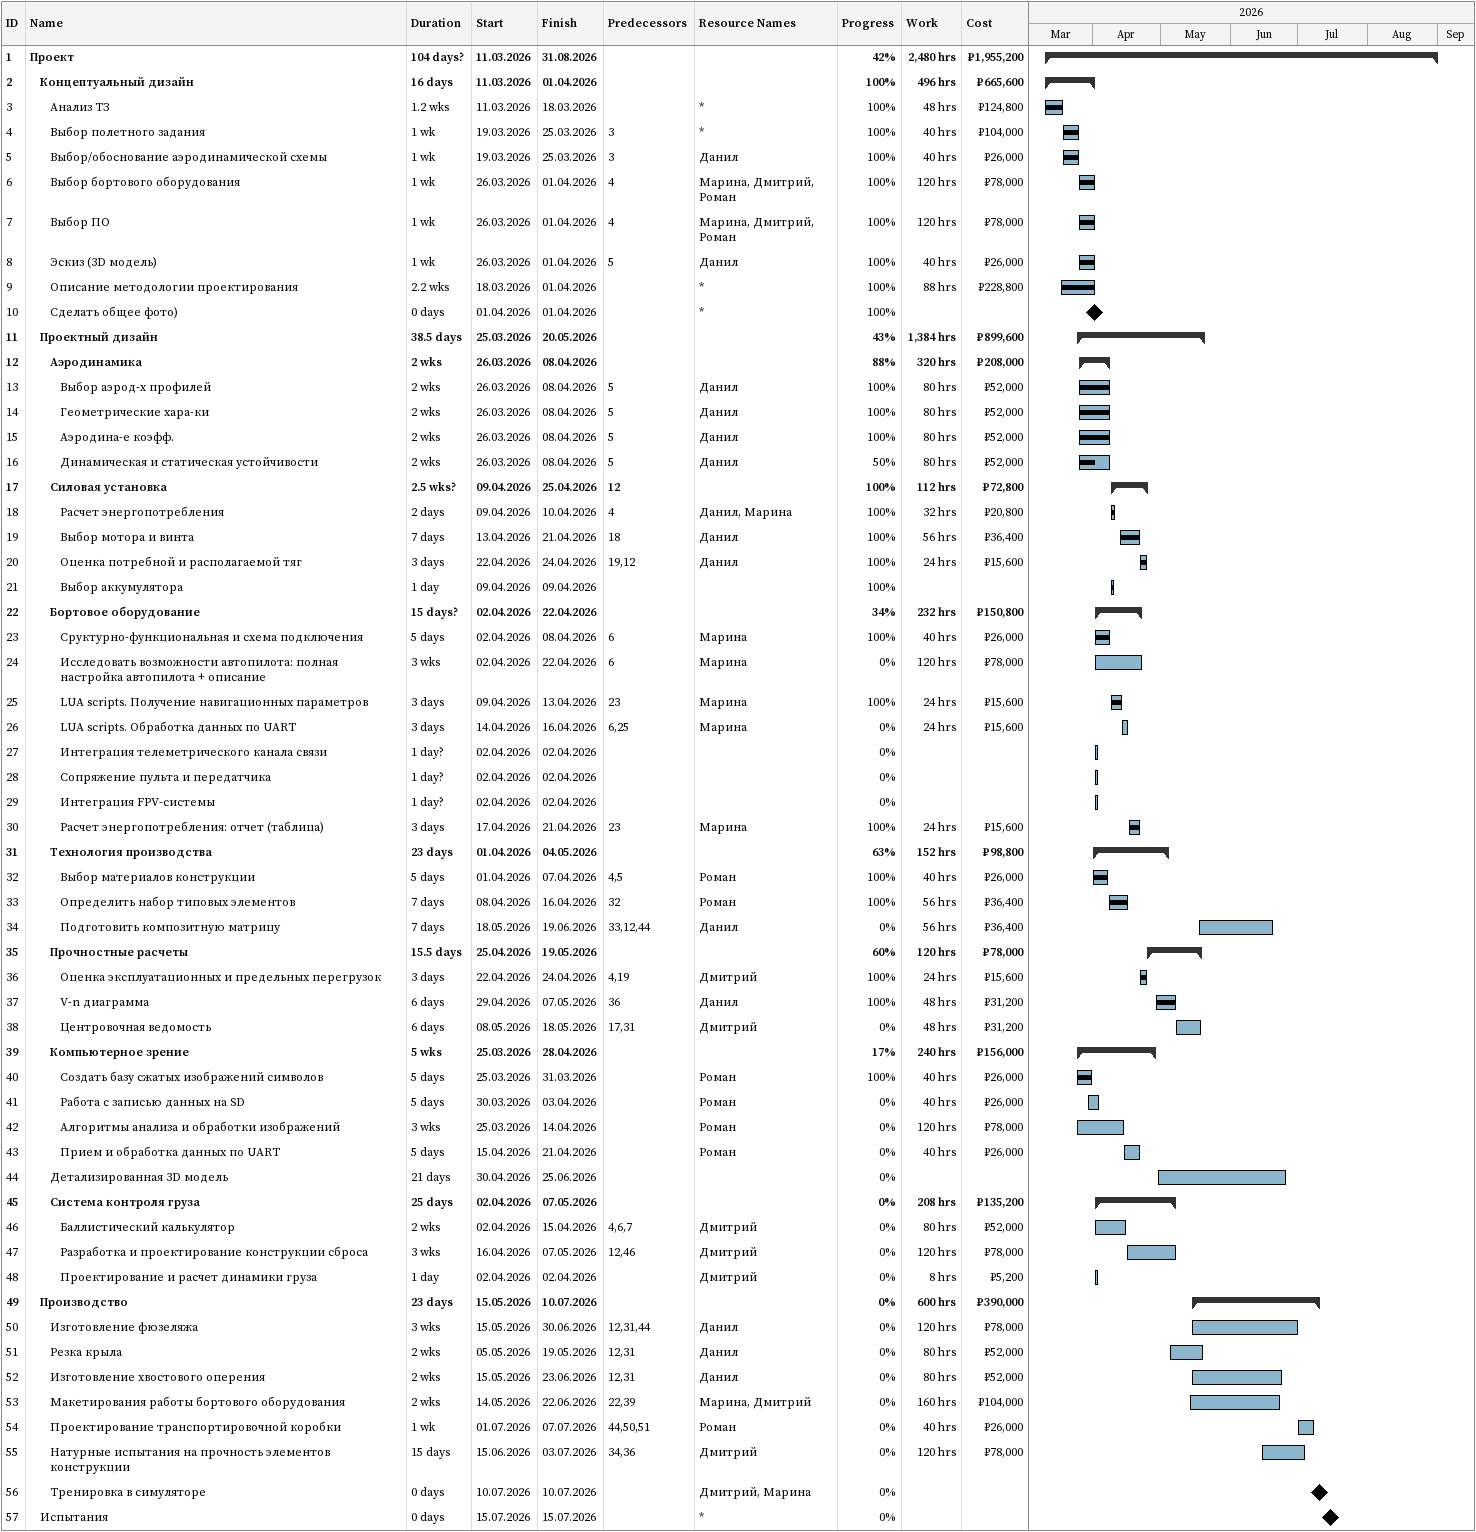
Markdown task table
| ID | Level | Task | Duration | Start | Finish | Predecessors | Resources | % complete | Work (h) | Cost (₽) |
|---|---|---|---|---|---|---|---|---|---|---|
| 1 | 1 | **Проект** | 104d? | 2026-03-11 | 2026-08-31 |  |  | 42 | 2480 | 1955200 |
| 2 | 2 | **Концептуальный дизайн** | 16d | 2026-03-11 | 2026-04-01 |  |  | 100 | 496 | 665600 |
| 3 | 3 | Анализ ТЗ | 1.2w | 2026-03-11 | 2026-03-18 |  | * | 100 | 48 | 124800 |
| 4 | 3 | Выбор полетного задания | 1w | 2026-03-19 | 2026-03-25 | 3 | * | 100 | 40 | 104000 |
| 5 | 3 | Выбор/обоснование аэродинамической схемы | 1w | 2026-03-19 | 2026-03-25 | 3 | Данил | 100 | 40 | 26000 |
| 6 | 3 | Выбор бортового оборудования | 1w | 2026-03-26 | 2026-04-01 | 4 | Марина, Дмитрий, Роман | 100 | 120 | 78000 |
| 7 | 3 | Выбор ПО | 1w | 2026-03-26 | 2026-04-01 | 4 | Марина, Дмитрий, Роман | 100 | 120 | 78000 |
| 8 | 3 | Эскиз (3D модель) | 1w | 2026-03-26 | 2026-04-01 | 5 | Данил | 100 | 40 | 26000 |
| 9 | 3 | Описание методологии проектирования | 2.2w | 2026-03-18 | 2026-04-01 |  | * | 100 | 88 | 228800 |
| 10 | 3 | Сделать общее фото) | 0d | 2026-04-01 | 2026-04-01 |  | * | 100 |  |  |
| 11 | 2 | **Проектный дизайн** | 38.5d | 2026-03-25 | 2026-05-20 |  |  | 43 | 1384 | 899600 |
| 12 | 3 | **Аэродинамика** | 2w | 2026-03-26 | 2026-04-08 |  |  | 88 | 320 | 208000 |
| 13 | 4 | Выбор аэрод-х профилей | 2w | 2026-03-26 | 2026-04-08 | 5 | Данил | 100 | 80 | 52000 |
| 14 | 4 | Геометрические хара-ки | 2w | 2026-03-26 | 2026-04-08 | 5 | Данил | 100 | 80 | 52000 |
| 15 | 4 | Аэродина-е коэфф. | 2w | 2026-03-26 | 2026-04-08 | 5 | Данил | 100 | 80 | 52000 |
| 16 | 4 | Динамическая и статическая устойчивости | 2w | 2026-03-26 | 2026-04-08 | 5 | Данил | 50 | 80 | 52000 |
| 17 | 3 | **Силовая установка** | 2.5w? | 2026-04-09 | 2026-04-25 | 12 |  | 100 | 112 | 72800 |
| 18 | 4 | Расчет энергопотребления | 2d | 2026-04-09 | 2026-04-10 | 4 | Данил, Марина | 100 | 32 | 20800 |
| 19 | 4 | Выбор мотора и винта | 7d | 2026-04-13 | 2026-04-21 | 18 | Данил | 100 | 56 | 36400 |
| 20 | 4 | Оценка потребной и располагаемой тяг | 3d | 2026-04-22 | 2026-04-24 | 19, 12 | Данил | 100 | 24 | 15600 |
| 21 | 4 | Выбор аккумулятора | 1d | 2026-04-09 | 2026-04-09 |  |  | 100 |  |  |
| 22 | 3 | **Бортовое оборудование** | 15d? | 2026-04-02 | 2026-04-22 |  |  | 34 | 232 | 150800 |
| 23 | 4 | Сруктурно-функциональная и схема подключения | 5d | 2026-04-02 | 2026-04-08 | 6 | Марина | 100 | 40 | 26000 |
| 24 | 4 | Исследовать возможности автопилота: полная настройка автопилота + описание | 3w | 2026-04-02 | 2026-04-22 | 6 | Марина | 0 | 120 | 78000 |
| 25 | 4 | LUA scripts. Получение навигационных параметров | 3d | 2026-04-09 | 2026-04-13 | 23 | Марина | 100 | 24 | 15600 |
| 26 | 4 | LUA scripts. Обработка данных по UART | 3d | 2026-04-14 | 2026-04-16 | 6, 25 | Марина | 0 | 24 | 15600 |
| 27 | 4 | Интеграция телеметрического канала связи | 1d? | 2026-04-02 | 2026-04-02 |  |  | 0 |  |  |
| 28 | 4 | Сопряжение пульта и передатчика | 1d? | 2026-04-02 | 2026-04-02 |  |  | 0 |  |  |
| 29 | 4 | Интеграция FPV-системы | 1d? | 2026-04-02 | 2026-04-02 |  |  | 0 |  |  |
| 30 | 4 | Расчет энергопотребления: отчет (таблица) | 3d | 2026-04-17 | 2026-04-21 | 23 | Марина | 100 | 24 | 15600 |
| 31 | 3 | **Технология производства** | 23d | 2026-04-01 | 2026-05-04 |  |  | 63 | 152 | 98800 |
| 32 | 4 | Выбор материалов конструкции | 5d | 2026-04-01 | 2026-04-07 | 4, 5 | Роман | 100 | 40 | 26000 |
| 33 | 4 | Определить набор типовых элементов | 7d | 2026-04-08 | 2026-04-16 | 32 | Роман | 100 | 56 | 36400 |
| 34 | 4 | Подготовить композитную матрицу | 7d | 2026-05-18 | 2026-06-19 | 33, 12, 44 | Данил | 0 | 56 | 36400 |
| 35 | 3 | **Прочностные расчеты** | 15.5d | 2026-04-25 | 2026-05-19 |  |  | 60 | 120 | 78000 |
| 36 | 4 | Оценка эксплуатационных и предельных перегрузок | 3d | 2026-04-22 | 2026-04-24 | 4, 19 | Дмитрий | 100 | 24 | 15600 |
| 37 | 4 | V-n диаграмма | 6d | 2026-04-29 | 2026-05-07 | 36 | Данил | 100 | 48 | 31200 |
| 38 | 4 | Центровочная ведомость | 6d | 2026-05-08 | 2026-05-18 | 17, 31 | Дмитрий | 0 | 48 | 31200 |
| 39 | 3 | **Компьютерное зрение** | 5w | 2026-03-25 | 2026-04-28 |  |  | 17 | 240 | 156000 |
| 40 | 4 | Создать базу сжатых изображений символов | 5d | 2026-03-25 | 2026-03-31 |  | Роман | 100 | 40 | 26000 |
| 41 | 4 | Работа с записью данных на SD | 5d | 2026-03-30 | 2026-04-03 |  | Роман | 0 | 40 | 26000 |
| 42 | 4 | Алгоритмы анализа и обработки изображений | 3w | 2026-03-25 | 2026-04-14 |  | Роман | 0 | 120 | 78000 |
| 43 | 4 | Прием и обработка данных по UART | 5d | 2026-04-15 | 2026-04-21 |  | Роман | 0 | 40 | 26000 |
| 44 | 3 | Детализированная 3D модель | 21d | 2026-04-30 | 2026-06-25 |  |  | 0 |  |  |
| 45 | 3 | **Система контроля груза** | 25d | 2026-04-02 | 2026-05-07 |  |  | 0 | 208 | 135200 |
| 46 | 4 | Баллистический калькулятор | 2w | 2026-04-02 | 2026-04-15 | 4, 6, 7 | Дмитрий | 0 | 80 | 52000 |
| 47 | 4 | Разработка и проектирование конструкции сброса | 3w | 2026-04-16 | 2026-05-07 | 12, 46 | Дмитрий | 0 | 120 | 78000 |
| 48 | 4 | Проектирование и расчет динамики груза | 1d | 2026-04-02 | 2026-04-02 |  | Дмитрий | 0 | 8 | 5200 |
| 49 | 2 | **Производство** | 23d | 2026-05-15 | 2026-07-10 |  |  | 0 | 600 | 390000 |
| 50 | 3 | Изготовление фюзеляжа | 3w | 2026-05-15 | 2026-06-30 | 12, 31, 44 | Данил | 0 | 120 | 78000 |
| 51 | 3 | Резка крыла | 2w | 2026-05-05 | 2026-05-19 | 12, 31 | Данил | 0 | 80 | 52000 |
| 52 | 3 | Изготовление хвостового оперения | 2w | 2026-05-15 | 2026-06-23 | 12, 31 | Данил | 0 | 80 | 52000 |
| 53 | 3 | Макетирования работы бортового оборудования | 2w | 2026-05-14 | 2026-06-22 | 22, 39 | Марина, Дмитрий | 0 | 160 | 104000 |
| 54 | 3 | Проектирование транспортировочной коробки | 1w | 2026-07-01 | 2026-07-07 | 44, 50, 51 | Роман | 0 | 40 | 26000 |
| 55 | 3 | Натурные испытания на прочность элементов конструкции | 15d | 2026-06-15 | 2026-07-03 | 34, 36 | Дмитрий | 0 | 120 | 78000 |
| 56 | 3 | Тренировка в симуляторе | 0d | 2026-07-10 | 2026-07-10 |  | Дмитрий, Марина | 0 |  |  |
| 57 | 2 | Испытания | 0d | 2026-07-15 | 2026-07-15 |  | * | 0 |  |  |
